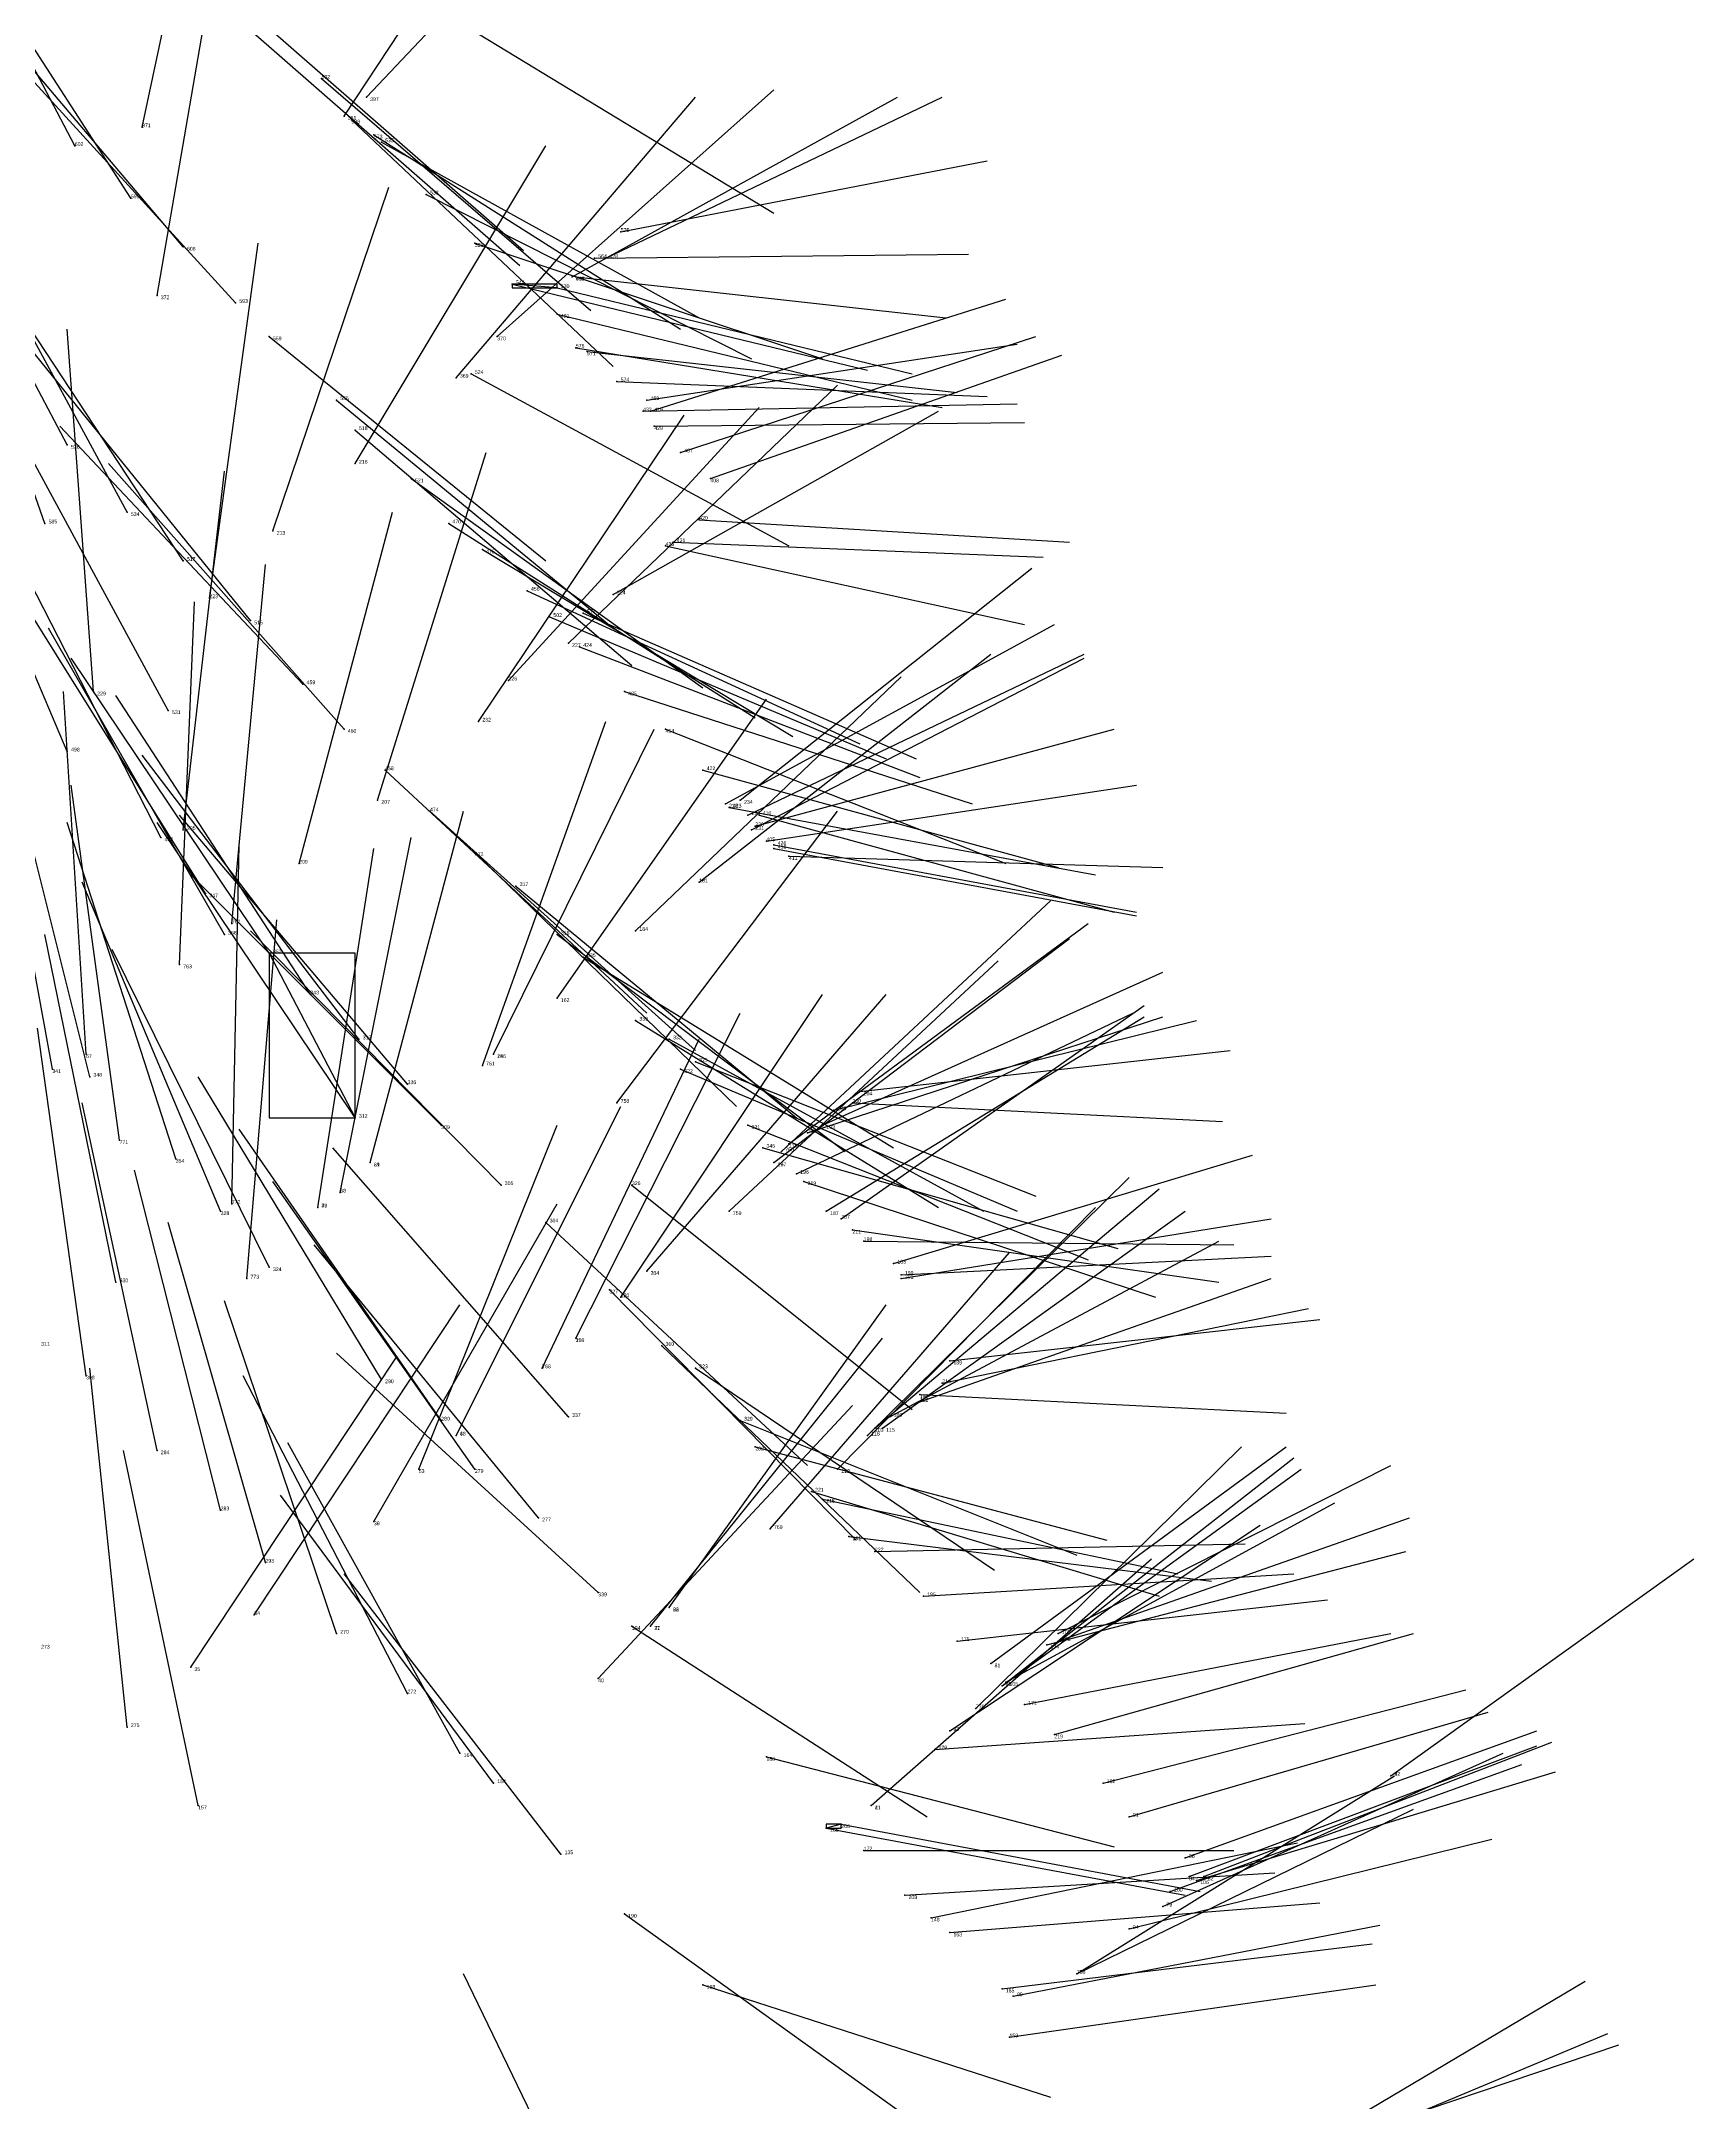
# Model space of a CAD drawing. Extents: x 59.1 to 70.8, y 600.3 to 605.1.
# Drawn here: x 68.359 to 68.801, y 600.672 to 601.224 of the extents above; entities that cross this region are included whole.
import ezdxf

# ---------------------------------------------------------------- set-up
doc = ezdxf.new("R2010")
doc.units = 0
for name, color, linetype in [('Clients', 3, 'CONTINUOUS'), ('Facilities', 3, 'CONTINUOUS'), ('Facilities_lines', 3, 'CONTINUOUS'), ('Min_max_boxes', 1, 'CONTINUOUS'), ('Normals', 1, 'CONTINUOUS'), ('Source_points', 5, 'CONTINUOUS'), ('Text', 3, 'CONTINUOUS')]:
    doc.layers.add(name, color=color, linetype=linetype)

msp = doc.modelspace()

# ---------------------------------------------------------------- linework, layer by layer
at = {"layer": 'Clients', "color": 5}
for p in [(68.485, 601.159, 444.753), (68.48, 600.953, 443.528), (68.443, 600.936, 444.49), (68.447, 600.924, 443.387), (68.555, 600.924, 443.545), (68.433, 600.912, 443.239), (68.521, 600.895, 443.401), (68.502, 600.877, 443.257), (68.47, 600.851, 443.113), (68.448, 600.828, 442.97), (68.527, 600.805, 443.122), (68.522, 600.8, 443.048), (68.72, 600.76, 442.927), (68.581, 600.752, 442.856), (68.569, 600.746, 443.778)]:
    msp.add_point(p, dxfattribs=at)
at = {"layer": 'Facilities', "color": 3}
for p in [(68.434, 601.214, 445.038), (68.446, 601.209, 444.297), (68.386, 601.201, 444.11), (68.44, 601.204, 444.222), (68.442, 601.203, 445.079), (68.368, 601.196, 445.182), (68.448, 601.199, 444.981), (68.45, 601.197, 444.922), (68.383, 601.182, 445.125), (68.462, 601.183, 444.865), (68.514, 601.173, 444.509), (68.397, 601.169, 445.066), (68.475, 601.17, 444.81), (68.507, 601.166, 444.588), (68.51, 601.166, 444.356), (68.497, 601.158, 444.751), (68.501, 601.161, 444.284), (68.502, 601.161, 444.668), (68.39, 601.156, 444.01), (68.411, 601.154, 445.011), (68.497, 601.151, 444.696), (68.42, 601.145, 444.953), (68.481, 601.145, 444.136), (68.502, 601.142, 444.638), (68.505, 601.141, 444.578), (68.474, 601.135, 444.839), (68.47, 601.134, 444.064), (68.513, 601.133, 444.522), (68.438, 601.128, 444.897), (68.52, 601.125, 444.465), (68.521, 601.128, 444.346), (68.522, 601.125, 444.29), (68.443, 601.12, 444.838), (68.523, 601.121, 444.407), (68.366, 601.116, 444.974), (68.53, 601.114, 444.232), (68.443, 601.111, 443.92), (68.458, 601.107, 444.783), (68.538, 601.107, 444.173), (68.382, 601.098, 444.917), (68.535, 601.096, 444.417), (68.36, 601.095, 445.003), (68.421, 601.093, 443.849), (68.468, 601.095, 444.725), (68.397, 601.085, 444.861), (68.477, 601.088, 444.665), (68.526, 601.089, 444.498), (68.528, 601.09, 444.342), (68.404, 601.075, 443.78), (68.489, 601.077, 444.611), (68.512, 601.076, 443.963), (68.415, 601.069, 444.804), (68.495, 601.07, 444.552), (68.504, 601.071, 444.582), (68.5, 601.063, 443.891), (68.503, 601.062, 444.496), (68.429, 601.052, 444.748), (68.484, 601.053, 443.817), (68.373, 601.05, 443.716), (68.515, 601.05, 444.437), (68.393, 601.045, 444.845), (68.476, 601.042, 443.744), (68.44, 601.04, 444.691), (68.526, 601.04, 444.38), (68.366, 601.034, 444.74), (68.451, 601.029, 444.634), (68.536, 601.029, 444.324), (68.449, 601.021, 443.676), (68.542, 601.02, 443.857), (68.543, 601.019, 444.267), (68.546, 601.021, 443.798), (68.397, 601.013, 443.587), (68.463, 601.018, 444.575), (68.548, 601.017, 443.918), (68.549, 601.013, 443.884), (68.55, 601.014, 443.963), (68.551, 601.017, 444.271), (68.391, 601.011, 444.684), (68.553, 601.01, 444.036), (68.555, 601.009, 444.151), (68.555, 601.008, 444.212), (68.428, 601.004, 443.607), (68.475, 601.007, 444.518), (68.559, 601.006, 444.093), (68.486, 600.998, 444.461), (68.535, 600.999, 443.738), (68.403, 600.996, 444.625), (68.41, 600.988, 443.537), (68.518, 600.986, 443.667), (68.408, 600.985, 444.661), (68.42, 600.98, 444.57), (68.497, 600.985, 444.404), (68.396, 600.977, 443.467), (68.504, 600.979, 444.347), (68.431, 600.969, 444.515), (68.497, 600.968, 443.6), (68.518, 600.962, 444.291), (68.371, 600.953, 443.4), (68.444, 600.957, 444.458), (68.48, 600.953, 443.528), (68.527, 600.957, 444.234), (68.362, 600.949, 444.617), (68.372, 600.947, 444.508), (68.477, 600.95, 443.454), (68.53, 600.949, 444.107), (68.534, 600.951, 444.177), (68.457, 600.945, 444.401), (68.578, 600.943, 443.917), (68.513, 600.94, 443.505), (68.571, 600.938, 443.845), (68.576, 600.94, 443.995), (68.466, 600.934, 444.345), (68.548, 600.934, 444.122), (68.564, 600.932, 443.769), (68.568, 600.934, 443.693), (68.38, 600.93, 443.249), (68.395, 600.925, 444.453), (68.552, 600.928, 444.063), (68.557, 600.927, 443.481), (68.559, 600.929, 443.617), (68.447, 600.924, 443.387), (68.555, 600.924, 443.545), (68.561, 600.921, 443.656), (68.439, 600.916, 443.312), (68.482, 600.918, 444.287), (68.517, 600.918, 444.247), (68.563, 600.919, 444.008), (68.407, 600.911, 444.397), (68.41, 600.913, 443.168), (68.433, 600.912, 443.239), (68.543, 600.911, 443.471), (68.569, 600.911, 443.601), (68.573, 600.909, 443.54), (68.494, 600.908, 444.231), (68.576, 600.906, 443.95), (68.579, 600.903, 443.892), (68.379, 600.892, 444.452), (68.414, 600.893, 443.168), (68.42, 600.896, 444.34), (68.521, 600.895, 443.401), (68.587, 600.897, 443.718), (68.589, 600.894, 443.835), (68.589, 600.893, 443.777), (68.511, 600.89, 444.174), (68.514, 600.888, 443.328), (68.502, 600.877, 443.257), (68.525, 600.875, 444.118), (68.602, 600.871, 443.784), (68.371, 600.867, 444.286), (68.45, 600.866, 444.23), (68.493, 600.869, 443.184), (68.534, 600.869, 444.061), (68.6, 600.865, 443.711), (68.594, 600.862, 443.864), (68.594, 600.86, 443.634), (68.466, 600.855, 444.174), (68.5, 600.856, 444.122), (68.546, 600.855, 444.005), (68.586, 600.856, 443.56), (68.47, 600.851, 443.113), (68.55, 600.848, 443.95), (68.58, 600.851, 443.336), (68.582, 600.853, 443.409), (68.584, 600.853, 443.485), (68.39, 600.847, 444.233), (68.46, 600.842, 443.041), (68.475, 600.842, 444.117), (68.572, 600.842, 443.262), (68.407, 600.831, 444.175), (68.565, 600.836, 443.955), (68.568, 600.834, 443.892), (68.448, 600.828, 442.97), (68.492, 600.829, 444.061), (68.554, 600.826, 443.19), (68.575, 600.824, 443.837), (68.582, 600.82, 443.778), (68.419, 600.817, 444.119), (68.508, 600.809, 444.006), (68.527, 600.805, 443.122), (68.595, 600.808, 443.724), (68.416, 600.803, 442.827), (68.438, 600.798, 444.063), (68.517, 600.8, 443.949), (68.522, 600.8, 443.048), (68.631, 600.798, 443.451), (68.604, 600.796, 443.667), (68.628, 600.795, 443.605), (68.631, 600.796, 443.526), (68.399, 600.789, 442.758), (68.613, 600.79, 443.2), (68.457, 600.782, 444.008), (68.508, 600.786, 442.901), (68.616, 600.784, 443.152), (68.616, 600.784, 443.227), (68.617, 600.785, 443.377), (68.609, 600.778, 443.077), (68.622, 600.779, 443.612), (68.382, 600.773, 444.031), (68.602, 600.772, 443.308), (68.63, 600.771, 443.556), (68.471, 600.766, 443.954), (68.553, 600.765, 443.837), (68.598, 600.767, 443.691), (68.72, 600.76, 442.927), (68.48, 600.758, 443.895), (68.643, 600.758, 443.498), (68.401, 600.752, 443.976), (68.581, 600.752, 442.856), (68.65, 600.749, 443.443), (68.573, 600.747, 443.782), (68.498, 600.739, 443.842), (68.579, 600.74, 443.725), (68.665, 600.738, 443.388), (68.666, 600.733, 443.328), (68.668, 600.732, 443.374), (68.67, 600.733, 443.27), (68.59, 600.728, 443.669), (68.661, 600.729, 443.297), (68.515, 600.723, 443.784), (68.597, 600.722, 443.495), (68.659, 600.725, 443.222), (68.602, 600.718, 443.613), (68.65, 600.719, 443.456), (68.636, 600.707, 443.155), (68.636, 600.707, 443.077), (68.536, 600.704, 443.729), (68.616, 600.703, 443.557), (68.619, 600.701, 443.441), (68.618, 600.69, 443.542)]:
    msp.add_point(p, dxfattribs=at)
at = {"layer": 'Facilities_lines', "color": 3}
for p, q in [((68.497, 601.158, 444.751), (68.485, 601.159, 444.753)), ((68.42, 600.98, 444.57), (68.443, 600.936, 444.49)), ((68.48, 600.953, 443.528), (68.48, 600.953, 443.528)), ((68.447, 600.924, 443.387), (68.447, 600.924, 443.387)), ((68.555, 600.924, 443.545), (68.555, 600.924, 443.545)), ((68.433, 600.912, 443.239), (68.433, 600.912, 443.239)), ((68.521, 600.895, 443.401), (68.521, 600.895, 443.401)), ((68.502, 600.877, 443.257), (68.502, 600.877, 443.257)), ((68.47, 600.851, 443.113), (68.47, 600.851, 443.113)), ((68.448, 600.828, 442.97), (68.448, 600.828, 442.97)), ((68.527, 600.805, 443.122), (68.527, 600.805, 443.122)), ((68.522, 600.8, 443.048), (68.522, 600.8, 443.048)), ((68.72, 600.76, 442.927), (68.72, 600.76, 442.927)), ((68.581, 600.752, 442.856), (68.581, 600.752, 442.856)), ((68.573, 600.747, 443.782), (68.569, 600.746, 443.778))]:
    msp.add_line(p, q, dxfattribs=at)
at = {"layer": 'Min_max_boxes', "color": 1}
for p, q in [((68.497, 601.159, 444.751), (68.485, 601.159, 444.751)), ((68.485, 601.159, 444.751), (68.485, 601.158, 444.751)), ((68.497, 601.159, 444.753), (68.485, 601.159, 444.753)), ((68.485, 601.159, 444.753), (68.485, 601.158, 444.753)), ((68.485, 601.159, 444.751), (68.485, 601.159, 444.753)), ((68.485, 601.158, 444.751), (68.497, 601.158, 444.751)), ((68.485, 601.158, 444.753), (68.497, 601.158, 444.753)), ((68.485, 601.158, 444.751), (68.485, 601.158, 444.753)), ((68.497, 601.158, 444.751), (68.497, 601.159, 444.751)), ((68.497, 601.158, 444.753), (68.497, 601.159, 444.753)), ((68.497, 601.159, 444.751), (68.497, 601.159, 444.753)), ((68.497, 601.158, 444.751), (68.497, 601.158, 444.753)), ((68.443, 600.98, 444.49), (68.42, 600.98, 444.49)), ((68.42, 600.98, 444.49), (68.42, 600.936, 444.49)), ((68.443, 600.98, 444.57), (68.42, 600.98, 444.57)), ((68.42, 600.98, 444.57), (68.42, 600.936, 444.57)), ((68.42, 600.98, 444.49), (68.42, 600.98, 444.57)), ((68.443, 600.936, 444.49), (68.443, 600.98, 444.49)), ((68.443, 600.936, 444.57), (68.443, 600.98, 444.57)), ((68.443, 600.98, 444.49), (68.443, 600.98, 444.57)), ((68.48, 600.953, 443.528), (68.48, 600.953, 443.528)), ((68.48, 600.953, 443.528), (68.48, 600.953, 443.528)), ((68.48, 600.953, 443.528), (68.48, 600.953, 443.528)), ((68.48, 600.953, 443.528), (68.48, 600.953, 443.528)), ((68.48, 600.953, 443.528), (68.48, 600.953, 443.528)), ((68.48, 600.953, 443.528), (68.48, 600.953, 443.528)), ((68.48, 600.953, 443.528), (68.48, 600.953, 443.528)), ((68.48, 600.953, 443.528), (68.48, 600.953, 443.528)), ((68.48, 600.953, 443.528), (68.48, 600.953, 443.528)), ((68.48, 600.953, 443.528), (68.48, 600.953, 443.528)), ((68.48, 600.953, 443.528), (68.48, 600.953, 443.528)), ((68.48, 600.953, 443.528), (68.48, 600.953, 443.528)), ((68.42, 600.936, 444.49), (68.443, 600.936, 444.49)), ((68.42, 600.936, 444.57), (68.443, 600.936, 444.57)), ((68.42, 600.936, 444.49), (68.42, 600.936, 444.57)), ((68.443, 600.936, 444.49), (68.443, 600.936, 444.57)), ((68.447, 600.924, 443.387), (68.447, 600.924, 443.387)), ((68.447, 600.924, 443.387), (68.447, 600.924, 443.387)), ((68.447, 600.924, 443.387), (68.447, 600.924, 443.387)), ((68.447, 600.924, 443.387), (68.447, 600.924, 443.387)), ((68.447, 600.924, 443.387), (68.447, 600.924, 443.387)), ((68.447, 600.924, 443.387), (68.447, 600.924, 443.387)), ((68.447, 600.924, 443.387), (68.447, 600.924, 443.387)), ((68.447, 600.924, 443.387), (68.447, 600.924, 443.387)), ((68.447, 600.924, 443.387), (68.447, 600.924, 443.387)), ((68.447, 600.924, 443.387), (68.447, 600.924, 443.387)), ((68.447, 600.924, 443.387), (68.447, 600.924, 443.387)), ((68.447, 600.924, 443.387), (68.447, 600.924, 443.387)), ((68.555, 600.924, 443.545), (68.555, 600.924, 443.545)), ((68.555, 600.924, 443.545), (68.555, 600.924, 443.545)), ((68.555, 600.924, 443.545), (68.555, 600.924, 443.545)), ((68.555, 600.924, 443.545), (68.555, 600.924, 443.545)), ((68.555, 600.924, 443.545), (68.555, 600.924, 443.545)), ((68.555, 600.924, 443.545), (68.555, 600.924, 443.545)), ((68.555, 600.924, 443.545), (68.555, 600.924, 443.545)), ((68.555, 600.924, 443.545), (68.555, 600.924, 443.545)), ((68.555, 600.924, 443.545), (68.555, 600.924, 443.545)), ((68.555, 600.924, 443.545), (68.555, 600.924, 443.545)), ((68.555, 600.924, 443.545), (68.555, 600.924, 443.545)), ((68.555, 600.924, 443.545), (68.555, 600.924, 443.545)), ((68.433, 600.912, 443.239), (68.433, 600.912, 443.239)), ((68.433, 600.912, 443.239), (68.433, 600.912, 443.239)), ((68.433, 600.912, 443.239), (68.433, 600.912, 443.239)), ((68.433, 600.912, 443.239), (68.433, 600.912, 443.239)), ((68.433, 600.912, 443.239), (68.433, 600.912, 443.239)), ((68.433, 600.912, 443.239), (68.433, 600.912, 443.239)), ((68.433, 600.912, 443.239), (68.433, 600.912, 443.239)), ((68.433, 600.912, 443.239), (68.433, 600.912, 443.239)), ((68.433, 600.912, 443.239), (68.433, 600.912, 443.239)), ((68.433, 600.912, 443.239), (68.433, 600.912, 443.239)), ((68.433, 600.912, 443.239), (68.433, 600.912, 443.239)), ((68.433, 600.912, 443.239), (68.433, 600.912, 443.239)), ((68.521, 600.895, 443.401), (68.521, 600.895, 443.401)), ((68.521, 600.895, 443.401), (68.521, 600.895, 443.401)), ((68.521, 600.895, 443.401), (68.521, 600.895, 443.401)), ((68.521, 600.895, 443.401), (68.521, 600.895, 443.401)), ((68.521, 600.895, 443.401), (68.521, 600.895, 443.401)), ((68.521, 600.895, 443.401), (68.521, 600.895, 443.401)), ((68.521, 600.895, 443.401), (68.521, 600.895, 443.401)), ((68.521, 600.895, 443.401), (68.521, 600.895, 443.401)), ((68.521, 600.895, 443.401), (68.521, 600.895, 443.401)), ((68.521, 600.895, 443.401), (68.521, 600.895, 443.401)), ((68.521, 600.895, 443.401), (68.521, 600.895, 443.401)), ((68.521, 600.895, 443.401), (68.521, 600.895, 443.401)), ((68.502, 600.877, 443.257), (68.502, 600.877, 443.257)), ((68.502, 600.877, 443.257), (68.502, 600.877, 443.257)), ((68.502, 600.877, 443.257), (68.502, 600.877, 443.257)), ((68.502, 600.877, 443.257), (68.502, 600.877, 443.257)), ((68.502, 600.877, 443.257), (68.502, 600.877, 443.257)), ((68.502, 600.877, 443.257), (68.502, 600.877, 443.257)), ((68.502, 600.877, 443.257), (68.502, 600.877, 443.257)), ((68.502, 600.877, 443.257), (68.502, 600.877, 443.257)), ((68.502, 600.877, 443.257), (68.502, 600.877, 443.257)), ((68.502, 600.877, 443.257), (68.502, 600.877, 443.257)), ((68.502, 600.877, 443.257), (68.502, 600.877, 443.257)), ((68.502, 600.877, 443.257), (68.502, 600.877, 443.257)), ((68.47, 600.851, 443.113), (68.47, 600.851, 443.113)), ((68.47, 600.851, 443.113), (68.47, 600.851, 443.113)), ((68.47, 600.851, 443.113), (68.47, 600.851, 443.113)), ((68.47, 600.851, 443.113), (68.47, 600.851, 443.113)), ((68.47, 600.851, 443.113), (68.47, 600.851, 443.113)), ((68.47, 600.851, 443.113), (68.47, 600.851, 443.113)), ((68.47, 600.851, 443.113), (68.47, 600.851, 443.113)), ((68.47, 600.851, 443.113), (68.47, 600.851, 443.113)), ((68.47, 600.851, 443.113), (68.47, 600.851, 443.113)), ((68.47, 600.851, 443.113), (68.47, 600.851, 443.113)), ((68.47, 600.851, 443.113), (68.47, 600.851, 443.113)), ((68.47, 600.851, 443.113), (68.47, 600.851, 443.113)), ((68.448, 600.828, 442.97), (68.448, 600.828, 442.97)), ((68.448, 600.828, 442.97), (68.448, 600.828, 442.97)), ((68.448, 600.828, 442.97), (68.448, 600.828, 442.97)), ((68.448, 600.828, 442.97), (68.448, 600.828, 442.97)), ((68.448, 600.828, 442.97), (68.448, 600.828, 442.97)), ((68.448, 600.828, 442.97), (68.448, 600.828, 442.97)), ((68.448, 600.828, 442.97), (68.448, 600.828, 442.97)), ((68.448, 600.828, 442.97), (68.448, 600.828, 442.97)), ((68.448, 600.828, 442.97), (68.448, 600.828, 442.97)), ((68.448, 600.828, 442.97), (68.448, 600.828, 442.97)), ((68.448, 600.828, 442.97), (68.448, 600.828, 442.97)), ((68.448, 600.828, 442.97), (68.448, 600.828, 442.97)), ((68.527, 600.805, 443.122), (68.527, 600.805, 443.122)), ((68.527, 600.805, 443.122), (68.527, 600.805, 443.122)), ((68.527, 600.805, 443.122), (68.527, 600.805, 443.122)), ((68.527, 600.805, 443.122), (68.527, 600.805, 443.122)), ((68.527, 600.805, 443.122), (68.527, 600.805, 443.122)), ((68.527, 600.805, 443.122), (68.527, 600.805, 443.122)), ((68.527, 600.805, 443.122), (68.527, 600.805, 443.122)), ((68.527, 600.805, 443.122), (68.527, 600.805, 443.122)), ((68.527, 600.805, 443.122), (68.527, 600.805, 443.122)), ((68.527, 600.805, 443.122), (68.527, 600.805, 443.122)), ((68.527, 600.805, 443.122), (68.527, 600.805, 443.122)), ((68.527, 600.805, 443.122), (68.527, 600.805, 443.122)), ((68.522, 600.8, 443.048), (68.522, 600.8, 443.048)), ((68.522, 600.8, 443.048), (68.522, 600.8, 443.048)), ((68.522, 600.8, 443.048), (68.522, 600.8, 443.048)), ((68.522, 600.8, 443.048), (68.522, 600.8, 443.048)), ((68.522, 600.8, 443.048), (68.522, 600.8, 443.048)), ((68.522, 600.8, 443.048), (68.522, 600.8, 443.048)), ((68.522, 600.8, 443.048), (68.522, 600.8, 443.048)), ((68.522, 600.8, 443.048), (68.522, 600.8, 443.048)), ((68.522, 600.8, 443.048), (68.522, 600.8, 443.048)), ((68.522, 600.8, 443.048), (68.522, 600.8, 443.048)), ((68.522, 600.8, 443.048), (68.522, 600.8, 443.048)), ((68.522, 600.8, 443.048), (68.522, 600.8, 443.048)), ((68.72, 600.76, 442.927), (68.72, 600.76, 442.927)), ((68.72, 600.76, 442.927), (68.72, 600.76, 442.927)), ((68.72, 600.76, 442.927), (68.72, 600.76, 442.927)), ((68.72, 600.76, 442.927), (68.72, 600.76, 442.927)), ((68.72, 600.76, 442.927), (68.72, 600.76, 442.927)), ((68.72, 600.76, 442.927), (68.72, 600.76, 442.927)), ((68.72, 600.76, 442.927), (68.72, 600.76, 442.927)), ((68.72, 600.76, 442.927), (68.72, 600.76, 442.927)), ((68.72, 600.76, 442.927), (68.72, 600.76, 442.927)), ((68.72, 600.76, 442.927), (68.72, 600.76, 442.927)), ((68.72, 600.76, 442.927), (68.72, 600.76, 442.927)), ((68.72, 600.76, 442.927), (68.72, 600.76, 442.927)), ((68.581, 600.752, 442.856), (68.581, 600.752, 442.856)), ((68.581, 600.752, 442.856), (68.581, 600.752, 442.856)), ((68.581, 600.752, 442.856), (68.581, 600.752, 442.856)), ((68.581, 600.752, 442.856), (68.581, 600.752, 442.856)), ((68.581, 600.752, 442.856), (68.581, 600.752, 442.856)), ((68.581, 600.752, 442.856), (68.581, 600.752, 442.856)), ((68.581, 600.752, 442.856), (68.581, 600.752, 442.856)), ((68.581, 600.752, 442.856), (68.581, 600.752, 442.856)), ((68.581, 600.752, 442.856), (68.581, 600.752, 442.856)), ((68.581, 600.752, 442.856), (68.581, 600.752, 442.856)), ((68.581, 600.752, 442.856), (68.581, 600.752, 442.856)), ((68.581, 600.752, 442.856), (68.581, 600.752, 442.856)), ((68.573, 600.747, 443.778), (68.569, 600.747, 443.778)), ((68.569, 600.747, 443.778), (68.569, 600.746, 443.778)), ((68.573, 600.747, 443.782), (68.569, 600.747, 443.782)), ((68.569, 600.747, 443.782), (68.569, 600.746, 443.782)), ((68.569, 600.747, 443.778), (68.569, 600.747, 443.782)), ((68.569, 600.746, 443.778), (68.573, 600.746, 443.778)), ((68.569, 600.746, 443.782), (68.573, 600.746, 443.782)), ((68.569, 600.746, 443.778), (68.569, 600.746, 443.782)), ((68.573, 600.746, 443.778), (68.573, 600.747, 443.778)), ((68.573, 600.746, 443.782), (68.573, 600.747, 443.782)), ((68.573, 600.747, 443.778), (68.573, 600.747, 443.782)), ((68.573, 600.746, 443.778), (68.573, 600.746, 443.782))]:
    msp.add_line(p, q, dxfattribs=at)
at = {"layer": 'Normals', "color": 1}
for p, q in [((68.386, 601.201, 444.11), (68.406, 601.295, 444.082)), ((68.44, 601.204, 444.222), (68.493, 601.284, 444.192)), ((68.368, 601.196, 445.182), (68.324, 601.28, 445.149)), ((68.446, 601.209, 444.297), (68.513, 601.28, 444.276)), ((68.383, 601.182, 445.125), (68.332, 601.261, 445.091)), ((68.39, 601.156, 444.01), (68.406, 601.249, 443.977)), ((68.397, 601.169, 445.066), (68.336, 601.241, 445.033)), ((68.416, 601.231, 445.153), (68.488, 601.168, 445.183)), ((68.471, 601.229, 444.988), (68.555, 601.178, 445.009)), ((68.411, 601.154, 445.011), (68.348, 601.223, 444.975)), ((68.415, 601.227, 445.082), (68.487, 601.164, 445.111)), ((68.434, 601.214, 445.038), (68.506, 601.152, 445.068)), ((68.47, 601.134, 444.064), (68.534, 601.209, 444.048)), ((68.481, 601.145, 444.136), (68.555, 601.211, 444.122)), ((68.501, 601.161, 444.284), (68.588, 601.209, 444.273)), ((68.51, 601.166, 444.356), (68.6, 601.209, 444.345)), ((68.442, 601.203, 445.079), (68.512, 601.137, 445.106)), ((68.366, 601.116, 444.974), (68.322, 601.199, 444.938)), ((68.443, 601.111, 443.92), (68.494, 601.196, 443.905)), ((68.448, 601.199, 444.981), (68.53, 601.147, 445.004)), ((68.45, 601.197, 444.922), (68.535, 601.15, 444.944)), ((68.514, 601.173, 444.509), (68.612, 601.192, 444.513)), ((68.421, 601.093, 443.849), (68.452, 601.185, 443.826)), ((68.36, 601.095, 445.003), (68.329, 601.183, 444.967)), ((68.382, 601.098, 444.917), (68.337, 601.181, 444.884)), ((68.462, 601.183, 444.865), (68.549, 601.139, 444.887)), ((68.404, 601.075, 443.78), (68.417, 601.17, 443.75)), ((68.475, 601.17, 444.81), (68.568, 601.139, 444.829)), ((68.397, 601.085, 444.861), (68.345, 601.164, 444.829)), ((68.507, 601.166, 444.588), (68.607, 601.167, 444.597)), ((68.485, 601.159, 444.753), (68.58, 601.136, 444.773)), ((68.497, 601.158, 444.751), (68.592, 601.135, 444.771)), ((68.502, 601.161, 444.668), (68.601, 601.15, 444.681)), ((68.497, 601.151, 444.696), (68.592, 601.128, 444.715)), ((68.522, 601.125, 444.29), (68.617, 601.155, 444.284)), ((68.373, 601.05, 443.716), (68.366, 601.147, 443.695)), ((68.415, 601.069, 444.804), (68.356, 601.142, 444.77)), ((68.42, 601.145, 444.953), (68.494, 601.085, 444.984)), ((68.502, 601.142, 444.638), (68.6, 601.126, 444.651)), ((68.505, 601.141, 444.578), (68.604, 601.13, 444.59)), ((68.521, 601.128, 444.346), (68.62, 601.143, 444.349)), ((68.53, 601.114, 444.232), (68.625, 601.145, 444.226)), ((68.538, 601.107, 444.173), (68.632, 601.14, 444.168)), ((68.474, 601.135, 444.839), (68.559, 601.089, 444.865)), ((68.5, 601.063, 443.891), (68.572, 601.132, 443.882)), ((68.513, 601.133, 444.522), (68.612, 601.129, 444.532)), ((68.393, 601.045, 444.845), (68.348, 601.128, 444.813)), ((68.438, 601.128, 444.897), (68.512, 601.067, 444.925)), ((68.476, 601.042, 443.744), (68.531, 601.124, 443.726)), ((68.484, 601.053, 443.817), (68.551, 601.126, 443.803)), ((68.512, 601.076, 443.963), (68.599, 601.125, 443.957)), ((68.52, 601.125, 444.465), (68.62, 601.127, 444.474)), ((68.366, 601.034, 444.74), (68.329, 601.121, 444.708)), ((68.429, 601.052, 444.748), (68.364, 601.121, 444.717)), ((68.443, 601.12, 444.838), (68.517, 601.057, 444.862)), ((68.523, 601.121, 444.407), (68.622, 601.122, 444.418)), ((68.449, 601.021, 443.676), (68.478, 601.114, 443.654)), ((68.44, 601.04, 444.691), (68.377, 601.111, 444.659)), ((68.397, 601.013, 443.587), (68.408, 601.109, 443.562)), ((68.458, 601.107, 444.783), (68.536, 601.051, 444.81)), ((68.428, 601.004, 443.607), (68.453, 601.098, 443.584)), ((68.535, 601.096, 444.417), (68.634, 601.09, 444.431)), ((68.391, 601.011, 444.684), (68.348, 601.095, 444.651)), ((68.468, 601.095, 444.725), (68.55, 601.043, 444.747)), ((68.477, 601.088, 444.665), (68.56, 601.038, 444.69)), ((68.526, 601.089, 444.498), (68.622, 601.068, 444.515)), ((68.528, 601.09, 444.342), (68.627, 601.086, 444.355)), ((68.41, 600.988, 443.537), (68.419, 601.084, 443.511)), ((68.546, 601.021, 443.798), (68.624, 601.083, 443.787)), ((68.403, 600.996, 444.625), (68.353, 601.076, 444.592)), ((68.396, 600.977, 443.467), (68.4, 601.074, 443.443)), ((68.489, 601.077, 444.611), (68.578, 601.036, 444.634)), ((68.495, 601.07, 444.552), (68.585, 601.032, 444.575)), ((68.504, 601.071, 444.582), (68.593, 601.032, 444.606)), ((68.408, 600.985, 444.661), (68.361, 601.067, 444.628)), ((68.542, 601.02, 443.857), (68.63, 601.068, 443.856)), ((68.42, 600.98, 444.57), (68.367, 601.059, 444.54)), ((68.503, 601.062, 444.496), (68.594, 601.027, 444.516)), ((68.535, 600.999, 443.738), (68.613, 601.06, 443.722)), ((68.548, 601.017, 443.918), (68.638, 601.06, 443.919)), ((68.549, 601.013, 443.884), (68.638, 601.059, 443.885)), ((68.518, 600.986, 443.667), (68.589, 601.054, 443.65)), ((68.371, 600.953, 443.4), (68.365, 601.05, 443.377)), ((68.431, 600.969, 444.515), (68.379, 601.049, 444.485)), ((68.497, 600.968, 443.6), (68.553, 601.048, 443.579)), ((68.515, 601.05, 444.437), (68.608, 601.02, 444.456)), ((68.362, 600.949, 444.617), (68.345, 601.042, 444.584)), ((68.477, 600.95, 443.454), (68.51, 601.042, 443.431)), ((68.372, 600.947, 444.508), (68.349, 601.039, 444.476)), ((68.48, 600.953, 443.528), (68.523, 601.04, 443.505)), ((68.48, 600.953, 443.528), (68.523, 601.04, 443.505)), ((68.526, 601.04, 444.38), (68.617, 601.004, 444.401)), ((68.55, 601.014, 443.963), (68.646, 601.04, 443.968)), ((68.444, 600.957, 444.458), (68.386, 601.033, 444.428)), ((68.38, 600.93, 443.249), (68.367, 601.025, 443.219)), ((68.451, 601.029, 444.634), (68.521, 600.964, 444.663)), ((68.536, 601.029, 444.324), (68.631, 601.003, 444.34)), ((68.553, 601.01, 444.036), (68.652, 601.025, 444.041)), ((68.543, 601.019, 444.267), (68.641, 601.001, 444.28)), ((68.395, 600.925, 444.453), (68.366, 601.015, 444.421)), ((68.443, 600.936, 444.49), (68.39, 601.015, 444.46)), ((68.457, 600.945, 444.401), (68.396, 601.017, 444.369)), ((68.447, 600.924, 443.387), (68.472, 601.018, 443.363)), ((68.447, 600.924, 443.387), (68.472, 601.018, 443.363)), ((68.463, 601.018, 444.575), (68.534, 600.954, 444.604)), ((68.513, 600.94, 443.505), (68.572, 601.018, 443.484)), ((68.551, 601.017, 444.271), (68.646, 600.991, 444.29)), ((68.41, 600.913, 443.168), (68.412, 601.009, 443.141)), ((68.433, 600.912, 443.239), (68.448, 601.008, 443.216)), ((68.433, 600.912, 443.239), (68.448, 601.008, 443.216)), ((68.439, 600.916, 443.312), (68.458, 601.011, 443.286)), ((68.555, 601.009, 444.151), (68.652, 600.991, 444.167)), ((68.555, 601.008, 444.212), (68.652, 600.99, 444.229)), ((68.475, 601.007, 444.518), (68.545, 600.939, 444.542)), ((68.559, 601.006, 444.093), (68.659, 601.003, 444.101)), ((68.407, 600.911, 444.397), (68.37, 600.999, 444.368)), ((68.466, 600.934, 444.345), (68.399, 601.001, 444.313)), ((68.486, 600.998, 444.461), (68.561, 600.936, 444.486)), ((68.557, 600.927, 443.481), (68.629, 600.994, 443.464)), ((68.414, 600.893, 443.168), (68.422, 600.989, 443.142)), ((68.482, 600.918, 444.287), (68.415, 600.986, 444.257)), ((68.559, 600.929, 443.617), (68.639, 600.988, 443.606)), ((68.379, 600.892, 444.452), (68.36, 600.985, 444.422)), ((68.42, 600.896, 444.34), (68.378, 600.981, 444.309)), ((68.497, 600.985, 444.404), (68.574, 600.927, 444.431)), ((68.555, 600.924, 443.545), (68.634, 600.984, 443.532)), ((68.555, 600.924, 443.545), (68.634, 600.984, 443.532)), ((68.504, 600.979, 444.347), (68.587, 600.928, 444.371)), ((68.543, 600.911, 443.471), (68.615, 600.978, 443.454)), ((68.568, 600.934, 443.693), (68.659, 600.975, 443.686)), ((68.514, 600.888, 443.328), (68.568, 600.969, 443.306)), ((68.521, 600.895, 443.401), (68.585, 600.969, 443.381)), ((68.521, 600.895, 443.401), (68.585, 600.969, 443.381)), ((68.502, 600.877, 443.257), (68.546, 600.964, 443.235)), ((68.502, 600.877, 443.257), (68.546, 600.964, 443.235)), ((68.561, 600.921, 443.656), (68.651, 600.964, 443.648)), ((68.573, 600.909, 443.54), (68.654, 600.966, 443.529)), ((68.371, 600.867, 444.286), (68.358, 600.96, 444.252)), ((68.518, 600.962, 444.291), (68.599, 600.912, 444.322)), ((68.564, 600.932, 443.769), (68.659, 600.963, 443.766)), ((68.569, 600.911, 443.601), (68.654, 600.963, 443.589)), ((68.571, 600.938, 443.845), (68.668, 600.962, 443.85)), ((68.493, 600.869, 443.184), (68.535, 600.957, 443.163)), ((68.527, 600.957, 444.234), (68.611, 600.911, 444.262)), ((68.578, 600.943, 443.917), (68.677, 600.954, 443.928)), ((68.45, 600.866, 444.23), (68.401, 600.947, 444.198)), ((68.53, 600.949, 444.107), (68.62, 600.911, 444.127)), ((68.534, 600.951, 444.177), (68.625, 600.915, 444.199)), ((68.39, 600.847, 444.233), (68.37, 600.94, 444.202)), ((68.47, 600.851, 443.113), (68.514, 600.939, 443.095)), ((68.47, 600.851, 443.113), (68.514, 600.939, 443.095)), ((68.576, 600.94, 443.995), (68.675, 600.935, 444.01)), ((68.466, 600.855, 444.174), (68.412, 600.933, 444.142)), ((68.46, 600.842, 443.041), (68.497, 600.934, 443.027)), ((68.548, 600.934, 444.122), (68.639, 600.898, 444.143)), ((68.5, 600.856, 444.122), (68.437, 600.928, 444.091)), ((68.552, 600.928, 444.063), (68.647, 600.901, 444.079)), ((68.587, 600.897, 443.718), (68.683, 600.926, 443.717)), ((68.407, 600.831, 444.175), (68.384, 600.922, 444.141)), ((68.58, 600.851, 443.336), (68.65, 600.92, 443.32)), ((68.475, 600.842, 444.117), (68.421, 600.919, 444.083)), ((68.517, 600.918, 444.247), (68.592, 600.858, 444.275)), ((68.563, 600.919, 444.008), (68.657, 600.888, 444.025)), ((68.582, 600.853, 443.409), (68.658, 600.917, 443.398)), ((68.448, 600.828, 442.97), (68.497, 600.913, 442.954)), ((68.448, 600.828, 442.97), (68.497, 600.913, 442.954)), ((68.572, 600.842, 443.262), (68.641, 600.912, 443.246)), ((68.584, 600.853, 443.485), (68.665, 600.911, 443.477)), ((68.589, 600.893, 443.777), (68.688, 600.909, 443.782)), ((68.419, 600.817, 444.119), (68.393, 600.908, 444.086)), ((68.494, 600.908, 444.231), (68.564, 600.843, 444.261)), ((68.576, 600.906, 443.95), (68.674, 600.892, 443.966)), ((68.579, 600.903, 443.892), (68.678, 600.902, 443.903)), ((68.586, 600.856, 443.56), (68.674, 600.903, 443.557)), ((68.492, 600.829, 444.061), (68.432, 600.902, 444.027)), ((68.554, 600.826, 443.19), (68.618, 600.9, 443.169)), ((68.589, 600.894, 443.835), (68.688, 600.899, 443.844)), ((68.594, 600.86, 443.634), (68.688, 600.893, 443.636)), ((68.438, 600.798, 444.063), (68.408, 600.887, 444.029)), ((68.511, 600.89, 444.174), (68.577, 600.823, 444.209)), ((68.416, 600.803, 442.827), (68.471, 600.886, 442.819)), ((68.527, 600.805, 443.122), (68.585, 600.886, 443.109)), ((68.527, 600.805, 443.122), (68.585, 600.886, 443.109)), ((68.6, 600.865, 443.711), (68.698, 600.885, 443.715)), ((68.602, 600.871, 443.784), (68.701, 600.882, 443.791)), ((68.522, 600.8, 443.048), (68.584, 600.877, 443.035)), ((68.522, 600.8, 443.048), (68.584, 600.877, 443.035)), ((68.399, 600.789, 442.758), (68.454, 600.872, 442.756)), ((68.508, 600.809, 444.006), (68.438, 600.873, 443.975)), ((68.525, 600.875, 444.118), (68.594, 600.809, 444.149)), ((68.382, 600.773, 444.031), (68.372, 600.869, 444.004)), ((68.457, 600.782, 444.008), (68.413, 600.867, 443.979)), ((68.534, 600.869, 444.061), (68.614, 600.815, 444.086)), ((68.508, 600.786, 442.901), (68.576, 600.859, 442.894)), ((68.594, 600.862, 443.864), (68.692, 600.857, 443.881)), ((68.546, 600.855, 444.005), (68.636, 600.819, 444.03)), ((68.471, 600.766, 443.954), (68.425, 600.849, 443.923)), ((68.55, 600.848, 443.95), (68.644, 600.823, 443.975)), ((68.609, 600.778, 443.077), (68.68, 600.848, 443.07)), ((68.613, 600.79, 443.2), (68.692, 600.848, 443.181)), ((68.401, 600.752, 443.976), (68.381, 600.847, 443.952)), ((68.616, 600.784, 443.152), (68.694, 600.845, 443.141)), ((68.631, 600.798, 443.451), (68.72, 600.843, 443.452)), ((68.616, 600.784, 443.227), (68.696, 600.842, 443.21)), ((68.48, 600.758, 443.895), (68.423, 600.835, 443.865)), ((68.565, 600.836, 443.955), (68.658, 600.808, 443.979)), ((68.568, 600.834, 443.892), (68.663, 600.814, 443.918)), ((68.617, 600.785, 443.377), (68.705, 600.833, 443.372)), ((68.602, 600.772, 443.308), (68.685, 600.827, 443.301)), ((68.631, 600.796, 443.526), (68.725, 600.829, 443.529)), ((68.575, 600.824, 443.837), (68.672, 600.812, 443.858)), ((68.582, 600.82, 443.778), (68.681, 600.822, 443.792)), ((68.628, 600.795, 443.605), (68.724, 600.82, 443.614)), ((68.581, 600.752, 442.856), (68.656, 600.818, 442.853)), ((68.581, 600.752, 442.856), (68.656, 600.818, 442.853)), ((68.72, 600.76, 442.927), (68.801, 600.818, 442.919)), ((68.72, 600.76, 442.927), (68.801, 600.818, 442.919)), ((68.498, 600.739, 443.842), (68.44, 600.814, 443.81)), ((68.595, 600.808, 443.724), (68.694, 600.814, 443.734)), ((68.604, 600.796, 443.667), (68.703, 600.807, 443.679)), ((68.517, 600.8, 443.949), (68.596, 600.749, 443.982)), ((68.622, 600.779, 443.612), (68.72, 600.798, 443.623)), ((68.63, 600.771, 443.556), (68.726, 600.798, 443.564)), ((68.643, 600.758, 443.498), (68.74, 600.783, 443.503)), ((68.65, 600.749, 443.443), (68.746, 600.777, 443.45)), ((68.598, 600.767, 443.691), (68.697, 600.774, 443.705)), ((68.665, 600.738, 443.388), (68.759, 600.772, 443.389)), ((68.553, 600.765, 443.837), (68.646, 600.741, 443.865)), ((68.659, 600.725, 443.222), (68.75, 600.766, 443.213)), ((68.666, 600.733, 443.328), (68.759, 600.768, 443.325)), ((68.67, 600.733, 443.27), (68.763, 600.769, 443.265)), ((68.636, 600.707, 443.077), (68.721, 600.76, 443.082)), ((68.661, 600.729, 443.297), (68.755, 600.763, 443.293)), ((68.668, 600.732, 443.374), (68.764, 600.761, 443.372)), ((68.636, 600.707, 443.155), (68.726, 600.751, 443.159)), ((68.569, 600.746, 443.778), (68.665, 600.728, 443.801)), ((68.573, 600.747, 443.782), (68.669, 600.729, 443.805)), ((68.65, 600.719, 443.456), (68.747, 600.743, 443.464)), ((68.579, 600.74, 443.725), (68.678, 600.74, 443.741)), ((68.597, 600.722, 443.495), (68.695, 600.742, 443.502)), ((68.59, 600.728, 443.669), (68.689, 600.734, 443.684)), ((68.515, 600.723, 443.784), (68.593, 600.667, 443.813)), ((68.602, 600.718, 443.613), (68.701, 600.726, 443.628)), ((68.619, 600.701, 443.441), (68.717, 600.72, 443.446)), ((68.616, 600.703, 443.557), (68.715, 600.715, 443.568)), ((68.513, 600.622, 443.602), (68.472, 600.707, 443.57)), ((68.686, 600.654, 443.079), (68.772, 600.705, 443.083)), ((68.536, 600.704, 443.729), (68.629, 600.674, 443.752)), ((68.618, 600.69, 443.542), (68.716, 600.704, 443.553)), ((68.686, 600.656, 443.231), (68.781, 600.688, 443.233)), ((68.687, 600.653, 443.153), (68.778, 600.691, 443.168))]:
    msp.add_line(p, q, dxfattribs=at)
at = {"layer": 'Source_points', "color": 5}
for p in [(68.434, 601.214, 445.038), (68.446, 601.209, 444.297), (68.386, 601.201, 444.11), (68.44, 601.204, 444.222), (68.442, 601.203, 445.079), (68.368, 601.196, 445.182), (68.448, 601.199, 444.981), (68.45, 601.197, 444.922), (68.383, 601.182, 445.125), (68.462, 601.183, 444.865), (68.514, 601.173, 444.509), (68.397, 601.169, 445.066), (68.475, 601.17, 444.81), (68.507, 601.166, 444.588), (68.51, 601.166, 444.356), (68.485, 601.159, 444.753), (68.497, 601.158, 444.751), (68.501, 601.161, 444.284), (68.502, 601.161, 444.668), (68.39, 601.156, 444.01), (68.411, 601.154, 445.011), (68.497, 601.151, 444.696), (68.42, 601.145, 444.953), (68.481, 601.145, 444.136), (68.502, 601.142, 444.638), (68.505, 601.141, 444.578), (68.474, 601.135, 444.839), (68.47, 601.134, 444.064), (68.513, 601.133, 444.522), (68.438, 601.128, 444.897), (68.52, 601.125, 444.465), (68.521, 601.128, 444.346), (68.522, 601.125, 444.29), (68.443, 601.12, 444.838), (68.523, 601.121, 444.407), (68.366, 601.116, 444.974), (68.53, 601.114, 444.232), (68.443, 601.111, 443.92), (68.458, 601.107, 444.783), (68.538, 601.107, 444.173), (68.382, 601.098, 444.917), (68.535, 601.096, 444.417), (68.36, 601.095, 445.003), (68.421, 601.093, 443.849), (68.468, 601.095, 444.725), (68.397, 601.085, 444.861), (68.477, 601.088, 444.665), (68.526, 601.089, 444.498), (68.528, 601.09, 444.342), (68.404, 601.075, 443.78), (68.489, 601.077, 444.611), (68.512, 601.076, 443.963), (68.415, 601.069, 444.804), (68.495, 601.07, 444.552), (68.504, 601.071, 444.582), (68.5, 601.063, 443.891), (68.503, 601.062, 444.496), (68.429, 601.052, 444.748), (68.484, 601.053, 443.817), (68.373, 601.05, 443.716), (68.515, 601.05, 444.437), (68.393, 601.045, 444.845), (68.476, 601.042, 443.744), (68.44, 601.04, 444.691), (68.526, 601.04, 444.38), (68.366, 601.034, 444.74), (68.451, 601.029, 444.634), (68.536, 601.029, 444.324), (68.449, 601.021, 443.676), (68.542, 601.02, 443.857), (68.543, 601.019, 444.267), (68.546, 601.021, 443.798), (68.397, 601.013, 443.587), (68.463, 601.018, 444.575), (68.548, 601.017, 443.918), (68.549, 601.013, 443.884), (68.55, 601.014, 443.963), (68.551, 601.017, 444.271), (68.391, 601.011, 444.684), (68.553, 601.01, 444.036), (68.555, 601.009, 444.151), (68.555, 601.008, 444.212), (68.428, 601.004, 443.607), (68.475, 601.007, 444.518), (68.559, 601.006, 444.093), (68.486, 600.998, 444.461), (68.535, 600.999, 443.738), (68.403, 600.996, 444.625), (68.41, 600.988, 443.537), (68.518, 600.986, 443.667), (68.408, 600.985, 444.661), (68.42, 600.98, 444.57), (68.497, 600.985, 444.404), (68.396, 600.977, 443.467), (68.504, 600.979, 444.347), (68.431, 600.969, 444.515), (68.497, 600.968, 443.6), (68.518, 600.962, 444.291), (68.371, 600.953, 443.4), (68.444, 600.957, 444.458), (68.48, 600.953, 443.528), (68.48, 600.953, 443.528), (68.527, 600.957, 444.234), (68.362, 600.949, 444.617), (68.372, 600.947, 444.508), (68.477, 600.95, 443.454), (68.53, 600.949, 444.107), (68.534, 600.951, 444.177), (68.457, 600.945, 444.401), (68.578, 600.943, 443.917), (68.443, 600.936, 444.49), (68.513, 600.94, 443.505), (68.571, 600.938, 443.845), (68.576, 600.94, 443.995), (68.466, 600.934, 444.345), (68.548, 600.934, 444.122), (68.564, 600.932, 443.769), (68.568, 600.934, 443.693), (68.38, 600.93, 443.249), (68.395, 600.925, 444.453), (68.552, 600.928, 444.063), (68.557, 600.927, 443.481), (68.559, 600.929, 443.617), (68.447, 600.924, 443.387), (68.447, 600.924, 443.387), (68.555, 600.924, 443.545), (68.555, 600.924, 443.545), (68.561, 600.921, 443.656), (68.439, 600.916, 443.312), (68.482, 600.918, 444.287), (68.517, 600.918, 444.247), (68.563, 600.919, 444.008), (68.407, 600.911, 444.397), (68.41, 600.913, 443.168), (68.433, 600.912, 443.239), (68.433, 600.912, 443.239), (68.543, 600.911, 443.471), (68.569, 600.911, 443.601), (68.573, 600.909, 443.54), (68.494, 600.908, 444.231), (68.576, 600.906, 443.95), (68.579, 600.903, 443.892), (68.379, 600.892, 444.452), (68.414, 600.893, 443.168), (68.42, 600.896, 444.34), (68.521, 600.895, 443.401), (68.521, 600.895, 443.401), (68.587, 600.897, 443.718), (68.589, 600.894, 443.835), (68.589, 600.893, 443.777), (68.511, 600.89, 444.174), (68.514, 600.888, 443.328), (68.502, 600.877, 443.257), (68.502, 600.877, 443.257), (68.525, 600.875, 444.118), (68.602, 600.871, 443.784), (68.371, 600.867, 444.286), (68.45, 600.866, 444.23), (68.493, 600.869, 443.184), (68.534, 600.869, 444.061), (68.6, 600.865, 443.711), (68.594, 600.862, 443.864), (68.594, 600.86, 443.634), (68.466, 600.855, 444.174), (68.5, 600.856, 444.122), (68.546, 600.855, 444.005), (68.586, 600.856, 443.56), (68.47, 600.851, 443.113), (68.47, 600.851, 443.113), (68.55, 600.848, 443.95), (68.58, 600.851, 443.336), (68.582, 600.853, 443.409), (68.584, 600.853, 443.485), (68.39, 600.847, 444.233), (68.46, 600.842, 443.041), (68.475, 600.842, 444.117), (68.572, 600.842, 443.262), (68.407, 600.831, 444.175), (68.565, 600.836, 443.955), (68.568, 600.834, 443.892), (68.448, 600.828, 442.97), (68.448, 600.828, 442.97), (68.492, 600.829, 444.061), (68.554, 600.826, 443.19), (68.575, 600.824, 443.837), (68.582, 600.82, 443.778), (68.419, 600.817, 444.119), (68.508, 600.809, 444.006), (68.527, 600.805, 443.122), (68.527, 600.805, 443.122), (68.595, 600.808, 443.724), (68.416, 600.803, 442.827), (68.438, 600.798, 444.063), (68.517, 600.8, 443.949), (68.522, 600.8, 443.048), (68.522, 600.8, 443.048), (68.631, 600.798, 443.451), (68.604, 600.796, 443.667), (68.628, 600.795, 443.605), (68.631, 600.796, 443.526), (68.399, 600.789, 442.758), (68.613, 600.79, 443.2), (68.457, 600.782, 444.008), (68.508, 600.786, 442.901), (68.616, 600.784, 443.227), (68.616, 600.784, 443.152), (68.617, 600.785, 443.377), (68.609, 600.778, 443.077), (68.622, 600.779, 443.612), (68.382, 600.773, 444.031), (68.602, 600.772, 443.308), (68.63, 600.771, 443.556), (68.471, 600.766, 443.954), (68.553, 600.765, 443.837), (68.598, 600.767, 443.691), (68.72, 600.76, 442.927), (68.72, 600.76, 442.927), (68.48, 600.758, 443.895), (68.643, 600.758, 443.498), (68.401, 600.752, 443.976), (68.581, 600.752, 442.856), (68.581, 600.752, 442.856), (68.65, 600.749, 443.443), (68.569, 600.746, 443.778), (68.573, 600.747, 443.782), (68.498, 600.739, 443.842), (68.579, 600.74, 443.725), (68.665, 600.738, 443.388), (68.666, 600.733, 443.328), (68.668, 600.732, 443.374), (68.67, 600.733, 443.27), (68.59, 600.728, 443.669), (68.661, 600.729, 443.297), (68.515, 600.723, 443.784), (68.597, 600.722, 443.495), (68.659, 600.725, 443.222), (68.602, 600.718, 443.613), (68.65, 600.719, 443.456), (68.636, 600.707, 443.155), (68.636, 600.707, 443.077), (68.536, 600.704, 443.729), (68.616, 600.703, 443.557), (68.619, 600.701, 443.441), (68.618, 600.69, 443.542)]:
    msp.add_point(p, dxfattribs=at)

# ---------------------------------------------------------------- texts
at = {"layer": 'Text', "color": 3}
for s, p in [('592', (68.434, 601.214, 445.038)), ('397', (68.447, 601.208, 444.297)), ('371', (68.386, 601.201, 444.11)), ('381', (68.441, 601.203, 444.222)), ('598', (68.442, 601.202, 445.079)), ('602', (68.368, 601.196, 445.182)), ('573', (68.448, 601.198, 444.981)), ('535', (68.451, 601.197, 444.922)), ('533', (68.463, 601.183, 444.865)), ('595', (68.383, 601.182, 445.125)), ('575', (68.514, 601.173, 444.509)), ('606', (68.398, 601.168, 445.066)), ('523', (68.475, 601.169, 444.81)), ('564', (68.508, 601.166, 444.588)), ('428', (68.511, 601.166, 444.356)), ('544', (68.486, 601.159, 444.753)), ('530', (68.498, 601.158, 444.751)), ('412', (68.502, 601.16, 444.284)), ('568', (68.502, 601.16, 444.668)), ('372', (68.391, 601.155, 444.01)), ('593', (68.412, 601.154, 445.011)), ('481', (68.498, 601.15, 444.696)), ('559', (68.421, 601.144, 444.953)), ('370', (68.481, 601.144, 444.136)), ('576', (68.502, 601.142, 444.638)), ('571', (68.505, 601.14, 444.578)), ('369', (68.471, 601.134, 444.064)), ('524', (68.475, 601.135, 444.839)), ('555', (68.439, 601.128, 444.897)), ('574', (68.514, 601.133, 444.522)), ('468', (68.522, 601.128, 444.346)), ('433', (68.52, 601.125, 444.465)), ('419', (68.523, 601.125, 444.29)), ('518', (68.444, 601.12, 444.838)), ('429', (68.523, 601.12, 444.407)), ('526', (68.367, 601.115, 444.974)), ('407', (68.531, 601.114, 444.232)), ('216', (68.444, 601.111, 443.92)), ('521', (68.459, 601.106, 444.783)), ('408', (68.538, 601.106, 444.173)), ('585', (68.361, 601.095, 445.003)), ('534', (68.383, 601.097, 444.917)), ('470', (68.469, 601.095, 444.725)), ('420', (68.535, 601.096, 444.417)), ('213', (68.422, 601.092, 443.849)), ('421', (68.529, 601.09, 444.342)), ('517', (68.398, 601.085, 444.861)), ('475', (68.478, 601.087, 444.665)), ('436', (68.526, 601.089, 444.498)), ('223', (68.404, 601.075, 443.78)), ('456', (68.49, 601.077, 444.611)), ('224', (68.513, 601.076, 443.963)), ('515', (68.416, 601.068, 444.804)), ('502', (68.496, 601.07, 444.552)), ('572', (68.505, 601.071, 444.582)), ('227', (68.501, 601.062, 443.891)), ('424', (68.504, 601.062, 444.496)), ('459', (68.43, 601.052, 444.748)), ('226', (68.484, 601.053, 443.817)), ('229', (68.374, 601.049, 443.716)), ('425', (68.516, 601.049, 444.437)), ('531', (68.394, 601.044, 444.845)), ('232', (68.477, 601.042, 443.744)), ('460', (68.441, 601.039, 444.691)), ('454', (68.526, 601.039, 444.38)), ('498', (68.367, 601.034, 444.74)), ('458', (68.451, 601.029, 444.634)), ('422', (68.537, 601.029, 444.324)), ('207', (68.45, 601.02, 443.676)), ('474', (68.463, 601.018, 444.575)), ('218', (68.543, 601.019, 443.857)), ('423', (68.544, 601.019, 444.267)), ('234', (68.547, 601.02, 443.798)), ('205', (68.398, 601.013, 443.587)), ('233', (68.549, 601.017, 443.918)), ('228', (68.55, 601.014, 443.963)), ('231', (68.55, 601.013, 443.884)), ('410', (68.552, 601.017, 444.271)), ('462', (68.392, 601.01, 444.684)), ('405', (68.553, 601.01, 444.036)), ('426', (68.556, 601.009, 444.151)), ('416', (68.556, 601.008, 444.212)), ('209', (68.428, 601.004, 443.607)), ('472', (68.475, 601.006, 444.518)), ('411', (68.559, 601.005, 444.093)), ('317', (68.487, 600.998, 444.461)), ('181', (68.535, 600.999, 443.738)), ('347', (68.404, 600.995, 444.625)), ('368', (68.409, 600.985, 444.661)), ('762', (68.41, 600.988, 443.537)), ('316', (68.498, 600.985, 444.404)), ('184', (68.519, 600.986, 443.667)), ('352', (68.421, 600.98, 444.57)), ('335', (68.505, 600.979, 444.347)), ('763', (68.397, 600.976, 443.467)), ('343', (68.431, 600.969, 444.515)), ('162', (68.498, 600.967, 443.6)), ('313', (68.445, 600.957, 444.458)), ('333', (68.519, 600.962, 444.291)), ('332', (68.528, 600.957, 444.234)), ('67', (68.371, 600.952, 443.4)), ('28', (68.481, 600.952, 443.528)), ('146', (68.481, 600.952, 443.528)), ('341', (68.362, 600.948, 444.617)), ('348', (68.373, 600.947, 444.508)), ('761', (68.478, 600.95, 443.454)), ('322', (68.531, 600.948, 444.107)), ('325', (68.535, 600.951, 444.177)), ('336', (68.457, 600.945, 444.401)), ('204', (68.579, 600.942, 443.917)), ('312', (68.444, 600.936, 444.49)), ('758', (68.514, 600.94, 443.505)), ('203', (68.572, 600.938, 443.845)), ('200', (68.576, 600.94, 443.995)), ('309', (68.466, 600.933, 444.345)), ('331', (68.549, 600.933, 444.122)), ('192', (68.564, 600.932, 443.769)), ('193', (68.569, 600.933, 443.693)), ('771', (68.38, 600.929, 443.249)), ('354', (68.395, 600.924, 444.453)), ('346', (68.553, 600.928, 444.063)), ('760', (68.558, 600.927, 443.481)), ('176', (68.559, 600.928, 443.617)), ('89', (68.448, 600.923, 443.387)), ('21', (68.448, 600.923, 443.387)), ('29', (68.556, 600.923, 443.545)), ('167', (68.556, 600.923, 443.545)), ('196', (68.562, 600.921, 443.656)), ('772', (68.41, 600.913, 443.168)), ('68', (68.439, 600.916, 443.312)), ('305', (68.483, 600.918, 444.287)), ('326', (68.517, 600.918, 444.247)), ('319', (68.564, 600.918, 444.008)), ('328', (68.407, 600.91, 444.397)), ('49', (68.434, 600.912, 443.239)), ('7', (68.434, 600.912, 443.239)), ('304', (68.495, 600.908, 444.231)), ('759', (68.544, 600.91, 443.471)), ('187', (68.57, 600.91, 443.601)), ('757', (68.573, 600.909, 443.54)), ('211', (68.576, 600.905, 443.95)), ('198', (68.579, 600.903, 443.892)), ('183', (68.588, 600.897, 443.718)), ('330', (68.38, 600.892, 444.452)), ('773', (68.415, 600.893, 443.168)), ('324', (68.421, 600.895, 444.34)), ('23', (68.522, 600.894, 443.401)), ('104', (68.522, 600.894, 443.401)), ('201', (68.59, 600.893, 443.777)), ('199', (68.59, 600.894, 443.835)), ('327', (68.511, 600.889, 444.174)), ('120', (68.514, 600.888, 443.328)), ('311', (68.359, 600.875, 444.394)), ('25', (68.502, 600.876, 443.257)), ('109', (68.502, 600.876, 443.257)), ('360', (68.526, 600.875, 444.118)), ('768', (68.493, 600.869, 443.184)), ('323', (68.535, 600.869, 444.061)), ('189', (68.603, 600.87, 443.784)), ('308', (68.371, 600.866, 444.286)), ('290', (68.451, 600.865, 444.23)), ('214', (68.6, 600.865, 443.711)), ('197', (68.594, 600.861, 443.864)), ('182', (68.594, 600.86, 443.634)), ('280', (68.466, 600.855, 444.174)), ('337', (68.501, 600.856, 444.122)), ('329', (68.547, 600.855, 444.005)), ('180', (68.587, 600.856, 443.56)), ('48', (68.471, 600.851, 443.113)), ('6', (68.471, 600.851, 443.113)), ('202', (68.55, 600.847, 443.95)), ('118', (68.581, 600.851, 443.336)), ('103', (68.582, 600.852, 443.409)), ('115', (68.585, 600.852, 443.485)), ('284', (68.391, 600.846, 444.233)), ('53', (68.46, 600.841, 443.041)), ('279', (68.475, 600.841, 444.117)), ('112', (68.573, 600.841, 443.262)), ('221', (68.566, 600.836, 443.955)), ('283', (68.407, 600.831, 444.175)), ('215', (68.569, 600.833, 443.892)), ('30', (68.448, 600.827, 442.97)), ('36', (68.448, 600.827, 442.97)), ('277', (68.493, 600.828, 444.061)), ('769', (68.555, 600.826, 443.19)), ('191', (68.576, 600.823, 443.837)), ('222', (68.582, 600.82, 443.778)), ('293', (68.419, 600.817, 444.119)), ('339', (68.508, 600.808, 444.006)), ('195', (68.596, 600.808, 443.724)), ('34', (68.416, 600.803, 442.827)), ('96', (68.528, 600.804, 443.122)), ('22', (68.528, 600.804, 443.122)), ('270', (68.439, 600.798, 444.063)), ('194', (68.517, 600.799, 443.949)), ('31', (68.523, 600.799, 443.048)), ('77', (68.523, 600.799, 443.048)), ('101', (68.632, 600.798, 443.451)), ('273', (68.359, 600.794, 444.087)), ('175', (68.605, 600.796, 443.667)), ('174', (68.629, 600.794, 443.605)), ('173', (68.632, 600.796, 443.526)), ('35', (68.4, 600.788, 442.758)), ('81', (68.614, 600.789, 443.2)), ('272', (68.457, 600.782, 444.008)), ('40', (68.508, 600.785, 442.901)), ('85', (68.617, 600.784, 443.227)), ('88', (68.617, 600.784, 443.152)), ('105', (68.618, 600.784, 443.377)), ('770', (68.609, 600.778, 443.077)), ('171', (68.623, 600.779, 443.612)), ('275', (68.383, 600.773, 444.031)), ('93', (68.603, 600.772, 443.308)), ('219', (68.63, 600.77, 443.556)), ('164', (68.472, 600.765, 443.954)), ('188', (68.553, 600.764, 443.837)), ('179', (68.599, 600.767, 443.691)), ('42', (68.721, 600.76, 442.927)), ('3', (68.721, 600.76, 442.927)), ('154', (68.481, 600.758, 443.895)), ('102', (68.644, 600.758, 443.498)), ('157', (68.401, 600.751, 443.976)), ('41', (68.582, 600.751, 442.856)), ('2', (68.582, 600.751, 442.856)), ('91', (68.651, 600.749, 443.443)), ('185', (68.57, 600.745, 443.778)), ('206', (68.573, 600.746, 443.782)), ('135', (68.499, 600.739, 443.842)), ('172', (68.579, 600.74, 443.725)), ('98', (68.666, 600.738, 443.388)), ('84', (68.666, 600.732, 443.328)), ('106', (68.669, 600.731, 443.374)), ('82', (68.671, 600.732, 443.27)), ('208', (68.591, 600.727, 443.669)), ('100', (68.662, 600.729, 443.297)), ('190', (68.516, 600.722, 443.784)), ('148', (68.597, 600.721, 443.495)), ('79', (68.66, 600.725, 443.222)), ('163', (68.603, 600.717, 443.613)), ('94', (68.651, 600.719, 443.456)), ('788', (68.636, 600.707, 443.077)), ('75', (68.636, 600.707, 443.155)), ('168', (68.537, 600.703, 443.729)), ('165', (68.617, 600.702, 443.557)), ('99', (68.62, 600.701, 443.441)), ('159', (68.618, 600.69, 443.542))]:
    msp.add_text(s, height=0.001, dxfattribs=at).set_placement(p)

doc.saveas('drawing.dxf')
